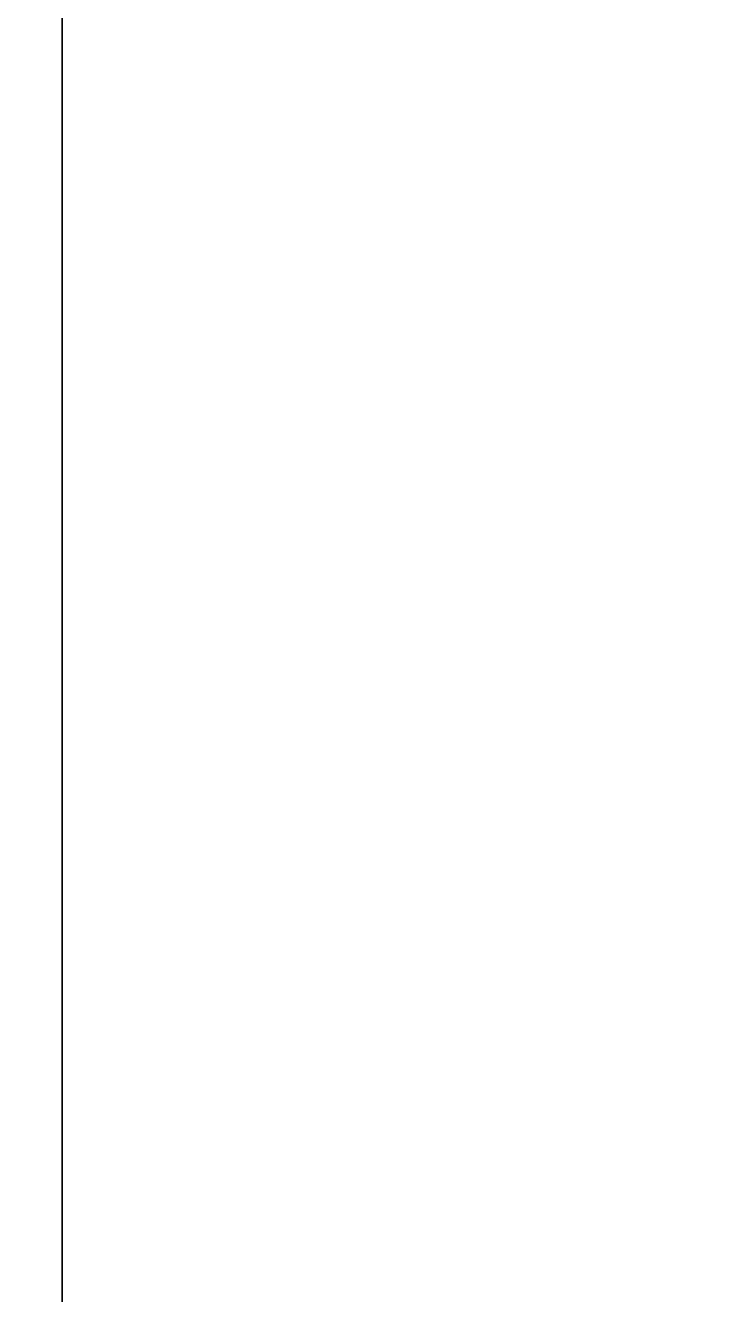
# Model space of a CAD drawing. Extents: x -80 to 2901, y -3352 to 80.
# Drawn here: x 1014.41 to 1025.7, y -537.06 to -516.75 of the extents above; entities that cross this region are included whole.
import ezdxf

# ---------------------------------------------------------------- set-up
doc = ezdxf.new("R2010")
doc.units = 0

# ---------------------------------------------------------------- blocks, each defined once
blk = doc.blocks.new('cocina Juan v2.bajo pileta 2p gola 72x18.Suelo1', base_point=(0, 18))
at = {"layer": 'Blanco', "color": 0}
for points in [[(0, 18), (0, 575), (800, 575), (800, 18)], [(0, 18, 18), (0, 575, 18), (800, 575, 18), (800, 18, 18)]]:
    blk.add_3dface(points, dxfattribs=at)
at = {"layer": 'blanco', "color": 0}
blk.add_3dface([(0, 18, 18), (0, 575, 18), (0, 575), (0, 18)], dxfattribs=at)
blk = doc.blocks.new('cocina Juan v2.bajo pileta 2p gola 72x18.Suelo')
at = {"layer": 'Blanco'}
blk.add_blockref('cocina Juan v2.bajo pileta 2p gola 72x18.Suelo1', (0, 18), dxfattribs=at)
blk = doc.blocks.new('cocina Juan v2.bajo pileta 2p gola 72x18.Lateral Izquierdo1', base_point=(0, 36, 778))
at = {"layer": 'Blanco', "color": 0}
for points, invisible_edges in [([(0, 36, 778), (0, 575, 850), (0, 575, 18), (0, 36, 778)], 13), ([(0, 18, 18), (0, 36, 778), (0, 575, 18), (0, 18, 18)], 11), ([(0, 36, 850), (0, 575, 850), (0, 36, 778), (0, 36, 850)], 10)]:
    blk.add_3dface(points, dxfattribs=dict(at, invisible_edges=invisible_edges))
blk.add_3dface([(18, 575, 18), (18, 18, 18), (0, 18, 18), (0, 575, 18)], dxfattribs=at)
at = {"layer": 'blanco', "color": 0}
blk.add_3dface([(0, 36, 850), (0, 575, 850), (18, 575, 850), (18, 36, 850)], dxfattribs=at)
blk = doc.blocks.new('cocina Juan v2.bajo pileta 2p gola 72x18.Lateral Izquierdo')
at = {"layer": 'Taladro', "extrusion": (1, 0, 0)}
for centre, radius in [((45, 814), 4.103), ((45, 814.08), 2.6)]:
    blk.add_circle(centre, radius, dxfattribs=at)
at = {"layer": 'Blanco'}
blk.add_blockref('cocina Juan v2.bajo pileta 2p gola 72x18.Lateral Izquierdo1', (0, 36, 778), dxfattribs=at)
blk = doc.blocks.new('cocina Juan v2.bajo pileta 2p gola 72x18')
at = {"layer": 'cocina Juan v2.bajo pileta 2p gola 72x18.Lateral Izquierdo'}
blk.add_blockref('cocina Juan v2.bajo pileta 2p gola 72x18.Lateral Izquierdo', (0, 0), dxfattribs=at)
at = {"layer": 'cocina Juan v2.bajo pileta 2p gola 72x18.Suelo'}
blk.add_blockref('cocina Juan v2.bajo pileta 2p gola 72x18.Suelo', (0, 0), dxfattribs=at)
blk = doc.blocks.new('cocina Juan v2.esquinero recto derecho gola.Suelo1', base_point=(0, 68))
at = {"layer": 'Blanco', "color": 0}
for points in [[(0, 68), (0, 627), (964, 627), (964, 68)], [(0, 68, 18), (0, 627, 18), (964, 627, 18), (964, 68, 18)], [(964, 627, 18), (964, 68, 18), (964, 68), (964, 627)]]:
    blk.add_3dface(points, dxfattribs=at)
blk = doc.blocks.new('cocina Juan v2.esquinero recto derecho gola.Suelo')
at = {"layer": 'Blanco'}
blk.add_blockref('cocina Juan v2.esquinero recto derecho gola.Suelo1', (0, 68), dxfattribs=at)
blk = doc.blocks.new('cocina Juan v2.esquinero recto derecho gola.Lateral Derecho1', base_point=(964, 86, 778))
at = {"layer": 'blanco', "color": 0}
blk.add_3dface([(946, 627, 850), (964, 627, 850), (964, 86, 850), (946, 86, 850)], dxfattribs=at)
at = {"layer": 'Blanco', "color": 0}
blk.add_3dface([(946, 68, 18), (946, 627, 18), (964, 627, 18), (964, 68, 18)], dxfattribs=at)
for points, invisible_edges in [([(964, 627, 18), (964, 86, 850), (964, 86, 778), (964, 627, 18)], 13), ([(964, 627, 18), (964, 86, 778), (964, 68, 18), (964, 627, 18)], 11), ([(964, 627, 850), (964, 86, 850), (964, 627, 18), (964, 627, 850)], 10)]:
    blk.add_3dface(points, dxfattribs=dict(at, invisible_edges=invisible_edges))
blk = doc.blocks.new('cocina Juan v2.esquinero recto derecho gola.Lateral Derecho')
at = {"layer": 'Blanco'}
blk.add_blockref('cocina Juan v2.esquinero recto derecho gola.Lateral Derecho1', (964, 86, 778), dxfattribs=at)
blk = doc.blocks.new('cocina Juan v2.esquinero recto derecho gola')
at = {"layer": 'cocina Juan v2.esquinero recto derecho gola.Lateral Derecho'}
blk.add_blockref('cocina Juan v2.esquinero recto derecho gola.Lateral Derecho', (0, 0), dxfattribs=at)
at = {"layer": 'cocina Juan v2.esquinero recto derecho gola.Suelo'}
blk.add_blockref('cocina Juan v2.esquinero recto derecho gola.Suelo', (0, 0), dxfattribs=at)

msp = doc.modelspace()

# ---------------------------------------------------------------- block references
for name, p in [('cocina Juan v2.esquinero recto derecho gola', (51, -630, 100)), ('cocina Juan v2.bajo pileta 2p gola 72x18', (1015, -580, 100))]:
    msp.add_blockref(name, p)

doc.saveas('drawing.dxf')
